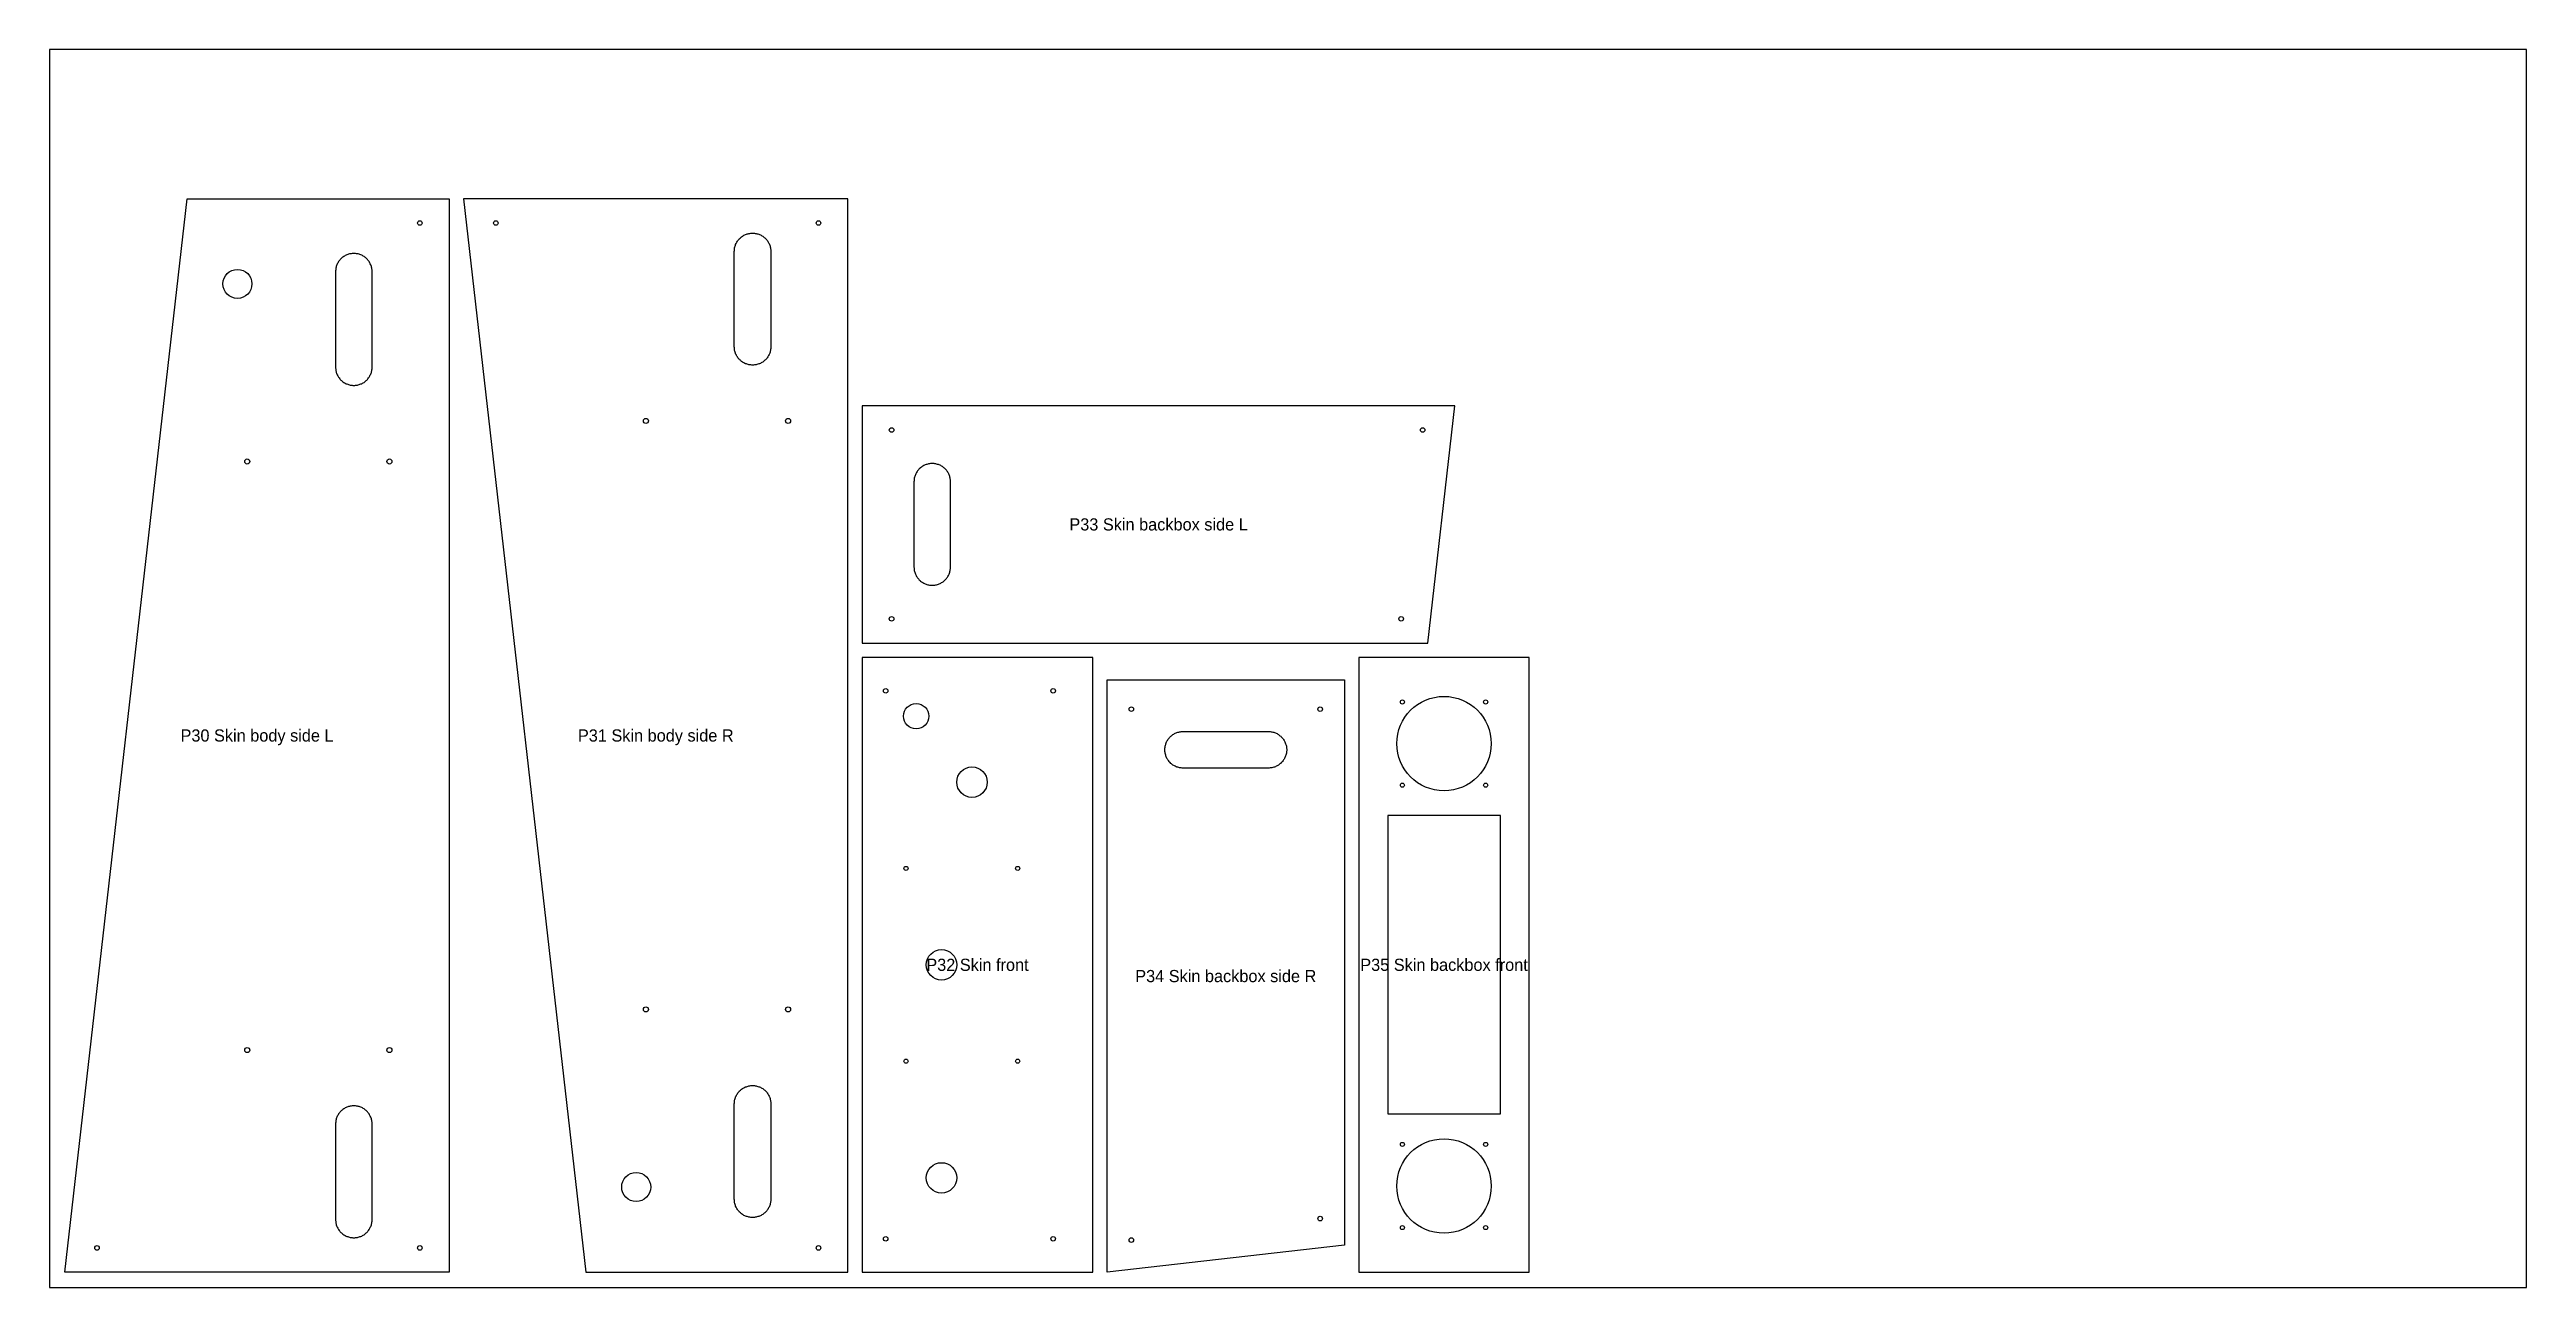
# Model space of a CAD drawing. Header units: millimetres. Extents: x 0 to 2440, y 0 to 1220.
import ezdxf
from ezdxf.enums import TextEntityAlignment as Align

# ---------------------------------------------------------------- set-up
doc = ezdxf.new("R2010")
doc.units = ezdxf.units.MM
for name, color, linetype in [('CUT_INSIDE', 5, 'Continuous'), ('CUT_OUTSIDE', 1, 'Continuous'), ('NOTES', 7, 'Continuous')]:
    doc.layers.add(name, color=color, linetype=linetype)

msp = doc.modelspace()

# ---------------------------------------------------------------- linework, layer by layer
at = {"layer": 'CUT_INSIDE'}
for points in [[(710.5, 927), (710.5, 926.1), (710.5, 925.2), (710.3, 924.4), (710.2, 923.5), (710, 922.6), (709.8, 921.8), (709.5, 920.9), (709.2, 920.1), (708.8, 919.3), (708.4, 918.5), (708, 917.7), (707.5, 917), (707, 916.3), (706.5, 915.6), (705.9, 914.9), (705.3, 914.3), (704.6, 913.7), (704, 913.1), (703.3, 912.5), (702.5, 912), (701.8, 911.6), (701, 911.1), (700.2, 910.7), (699.4, 910.4), (698.6, 910.1), (697.8, 909.8), (696.9, 909.5), (696.1, 909.3), (695.2, 909.2), (694.3, 909.1), (693.4, 909), (692.5, 909), (691.7, 909), (690.8, 909.1), (689.9, 909.2), (689, 909.3), (688.2, 909.5), (687.3, 909.8), (686.5, 910.1), (685.7, 910.4), (684.8, 910.7), (684.1, 911.1), (683.3, 911.6), (682.5, 912), (681.8, 912.5), (681.1, 913.1), (680.5, 913.7), (679.8, 914.3), (679.2, 914.9), (678.6, 915.6), (678.1, 916.3), (677.6, 917), (677.1, 917.7), (676.7, 918.5), (676.3, 919.3), (675.9, 920.1), (675.6, 920.9), (675.3, 921.8), (675.1, 922.6), (674.9, 923.5), (674.7, 924.4), (674.6, 925.2), (674.6, 926.1), (674.5, 927), (674.5, 1021), (674.6, 1021.9), (674.6, 1022.8), (674.7, 1023.6), (674.9, 1024.5), (675.1, 1025.4), (675.3, 1026.2), (675.6, 1027.1), (675.9, 1027.9), (676.3, 1028.7), (676.7, 1029.5), (677.1, 1030.3), (677.6, 1031), (678.1, 1031.7), (678.6, 1032.4), (679.2, 1033.1), (679.8, 1033.7), (680.5, 1034.3), (681.1, 1034.9), (681.8, 1035.5), (682.5, 1036), (683.3, 1036.4), (684.1, 1036.9), (684.8, 1037.3), (685.7, 1037.6), (686.5, 1037.9), (687.3, 1038.2), (688.2, 1038.5), (689, 1038.7), (689.9, 1038.8), (690.8, 1038.9), (691.7, 1039), (692.5, 1039), (693.4, 1039), (694.3, 1038.9), (695.2, 1038.8), (696.1, 1038.7), (696.9, 1038.5), (697.8, 1038.2), (698.6, 1037.9), (699.4, 1037.6), (700.2, 1037.3), (701, 1036.9), (701.8, 1036.4), (702.5, 1036), (703.3, 1035.5), (704, 1034.9), (704.6, 1034.3), (705.3, 1033.7), (705.9, 1033.1), (706.5, 1032.4), (707, 1031.7), (707.5, 1031), (708, 1030.3), (708.4, 1029.5), (708.8, 1028.7), (709.2, 1027.9), (709.5, 1027.1), (709.8, 1026.2), (710, 1025.4), (710.2, 1024.5), (710.3, 1023.6), (710.5, 1022.8), (710.5, 1021.9), (710.5, 1021), (710.5, 927)], [(317.8, 1001), (317.8, 1001.9), (317.7, 1002.8), (317.6, 1003.6), (317.4, 1004.5), (317.2, 1005.4), (317, 1006.2), (316.7, 1007.1), (316.4, 1007.9), (316, 1008.7), (315.6, 1009.5), (315.2, 1010.3), (314.7, 1011), (314.2, 1011.7), (313.7, 1012.4), (313.1, 1013.1), (312.5, 1013.7), (311.9, 1014.3), (311.2, 1014.9), (310.5, 1015.5), (309.8, 1016), (309, 1016.4), (308.3, 1016.9), (307.5, 1017.3), (306.7, 1017.6), (305.8, 1017.9), (305, 1018.2), (304.1, 1018.5), (303.3, 1018.7), (302.4, 1018.8), (301.5, 1018.9), (300.7, 1019), (299.8, 1019), (298.9, 1019), (298, 1018.9), (297.1, 1018.8), (296.3, 1018.7), (295.4, 1018.5), (294.5, 1018.2), (293.7, 1017.9), (292.9, 1017.6), (292.1, 1017.3), (291.3, 1016.9), (290.5, 1016.4), (289.8, 1016), (289, 1015.5), (288.4, 1014.9), (287.7, 1014.3), (287, 1013.7), (286.4, 1013.1), (285.9, 1012.4), (285.3, 1011.7), (284.8, 1011), (284.3, 1010.3), (283.9, 1009.5), (283.5, 1008.7), (283.1, 1007.9), (282.8, 1007.1), (282.5, 1006.2), (282.3, 1005.4), (282.1, 1004.5), (282, 1003.6), (281.9, 1002.8), (281.8, 1001.9), (281.8, 1001), (281.8, 907), (281.8, 906.1), (281.9, 905.2), (282, 904.4), (282.1, 903.5), (282.3, 902.6), (282.5, 901.8), (282.8, 900.9), (283.1, 900.1), (283.5, 899.3), (283.9, 898.5), (284.3, 897.7), (284.8, 897), (285.3, 896.3), (285.9, 895.6), (286.4, 894.9), (287, 894.3), (287.7, 893.7), (288.4, 893.1), (289, 892.5), (289.8, 892), (290.5, 891.6), (291.3, 891.1), (292.1, 890.7), (292.9, 890.4), (293.7, 890.1), (294.5, 889.8), (295.4, 889.5), (296.3, 889.3), (297.1, 889.2), (298, 889.1), (298.9, 889), (299.8, 889), (300.7, 889), (301.5, 889.1), (302.4, 889.2), (303.3, 889.3), (304.1, 889.5), (305, 889.8), (305.8, 890.1), (306.7, 890.4), (307.5, 890.7), (308.3, 891.1), (309, 891.6), (309.8, 892), (310.5, 892.5), (311.2, 893.1), (311.9, 893.7), (312.5, 894.3), (313.1, 894.9), (313.7, 895.6), (314.2, 896.3), (314.7, 897), (315.2, 897.7), (315.6, 898.5), (316, 899.3), (316.4, 900.1), (316.7, 900.9), (317, 901.8), (317.2, 902.6), (317.4, 903.5), (317.6, 904.4), (317.7, 905.2), (317.8, 906.1), (317.8, 907), (317.8, 1001)], [(887.5, 794), (887.5, 794.9), (887.5, 795.8), (887.3, 796.6), (887.2, 797.5), (887, 798.4), (886.8, 799.2), (886.5, 800.1), (886.2, 800.9), (885.8, 801.7), (885.4, 802.5), (885, 803.3), (884.5, 804), (884, 804.7), (883.5, 805.4), (882.9, 806.1), (882.3, 806.7), (881.6, 807.3), (881, 807.9), (880.3, 808.5), (879.5, 809), (878.8, 809.4), (878, 809.9), (877.2, 810.3), (876.4, 810.6), (875.6, 810.9), (874.8, 811.2), (873.9, 811.5), (873.1, 811.7), (872.2, 811.8), (871.3, 811.9), (870.4, 812), (869.5, 812), (868.7, 812), (867.8, 811.9), (866.9, 811.8), (866, 811.7), (865.2, 811.5), (864.3, 811.2), (863.5, 810.9), (862.7, 810.6), (861.8, 810.3), (861.1, 809.9), (860.3, 809.4), (859.5, 809), (858.8, 808.5), (858.1, 807.9), (857.5, 807.3), (856.8, 806.7), (856.2, 806.1), (855.6, 805.4), (855.1, 804.7), (854.6, 804), (854.1, 803.3), (853.7, 802.5), (853.3, 801.7), (852.9, 800.9), (852.6, 800.1), (852.3, 799.2), (852.1, 798.4), (851.9, 797.5), (851.7, 796.6), (851.6, 795.8), (851.6, 794.9), (851.5, 794), (851.5, 710), (851.6, 709.1), (851.6, 708.2), (851.7, 707.4), (851.9, 706.5), (852.1, 705.6), (852.3, 704.8), (852.6, 703.9), (852.9, 703.1), (853.3, 702.3), (853.7, 701.5), (854.1, 700.7), (854.6, 700), (855.1, 699.3), (855.6, 698.6), (856.2, 697.9), (856.8, 697.3), (857.5, 696.7), (858.1, 696.1), (858.8, 695.5), (859.5, 695), (860.3, 694.6), (861.1, 694.1), (861.8, 693.7), (862.7, 693.4), (863.5, 693.1), (864.3, 692.8), (865.2, 692.5), (866, 692.3), (866.9, 692.2), (867.8, 692.1), (868.7, 692), (869.5, 692), (870.4, 692), (871.3, 692.1), (872.2, 692.2), (873.1, 692.3), (873.9, 692.5), (874.8, 692.8), (875.6, 693.1), (876.4, 693.4), (877.2, 693.7), (878, 694.1), (878.8, 694.6), (879.5, 695), (880.3, 695.5), (881, 696.1), (881.6, 696.7), (882.3, 697.3), (882.9, 697.9), (883.5, 698.6), (884, 699.3), (884.5, 700), (885, 700.7), (885.4, 701.5), (885.8, 702.3), (886.2, 703.1), (886.5, 703.9), (886.8, 704.8), (887, 705.6), (887.2, 706.5), (887.3, 707.4), (887.5, 708.2), (887.5, 709.1), (887.5, 710), (887.5, 794)], [(1116.7, 511.9), (1115.8, 511.9), (1114.9, 512), (1114.1, 512.1), (1113.2, 512.2), (1112.3, 512.4), (1111.5, 512.7), (1110.6, 512.9), (1109.8, 513.2), (1109, 513.6), (1108.2, 514), (1107.5, 514.4), (1106.7, 514.9), (1106, 515.4), (1105.3, 516), (1104.6, 516.5), (1104, 517.2), (1103.4, 517.8), (1102.8, 518.5), (1102.3, 519.2), (1101.7, 519.9), (1101.3, 520.6), (1100.8, 521.4), (1100.4, 522.2), (1100.1, 523), (1099.8, 523.8), (1099.5, 524.7), (1099.3, 525.5), (1099.1, 526.4), (1098.9, 527.2), (1098.8, 528.1), (1098.7, 529), (1098.7, 529.9), (1098.7, 530.8), (1098.8, 531.6), (1098.9, 532.5), (1099.1, 533.4), (1099.3, 534.3), (1099.5, 535.1), (1099.8, 535.9), (1100.1, 536.8), (1100.4, 537.6), (1100.8, 538.4), (1101.3, 539.1), (1101.7, 539.9), (1102.3, 540.6), (1102.8, 541.3), (1103.4, 542), (1104, 542.6), (1104.6, 543.2), (1105.3, 543.8), (1106, 544.3), (1106.7, 544.8), (1107.5, 545.3), (1108.2, 545.8), (1109, 546.2), (1109.8, 546.5), (1110.6, 546.8), (1111.5, 547.1), (1112.3, 547.3), (1113.2, 547.5), (1114.1, 547.7), (1114.9, 547.8), (1115.8, 547.9), (1116.7, 547.9), (1200.7, 547.9), (1201.6, 547.9), (1202.5, 547.8), (1203.4, 547.7), (1204.2, 547.5), (1205.1, 547.3), (1205.9, 547.1), (1206.8, 546.8), (1207.6, 546.5), (1208.4, 546.2), (1209.2, 545.8), (1210, 545.3), (1210.7, 544.8), (1211.4, 544.3), (1212.1, 543.8), (1212.8, 543.2), (1213.4, 542.6), (1214, 542), (1214.6, 541.3), (1215.2, 540.6), (1215.7, 539.9), (1216.1, 539.1), (1216.6, 538.4), (1217, 537.6), (1217.3, 536.8), (1217.7, 535.9), (1217.9, 535.1), (1218.2, 534.3), (1218.4, 533.4), (1218.5, 532.5), (1218.6, 531.6), (1218.7, 530.8), (1218.7, 529.9), (1218.7, 529), (1218.6, 528.1), (1218.5, 527.2), (1218.4, 526.4), (1218.2, 525.5), (1217.9, 524.7), (1217.7, 523.8), (1217.3, 523), (1217, 522.2), (1216.6, 521.4), (1216.1, 520.6), (1215.7, 519.9), (1215.2, 519.2), (1214.6, 518.5), (1214, 517.8), (1213.4, 517.2), (1212.8, 516.5), (1212.1, 516), (1211.4, 515.4), (1210.7, 514.9), (1210, 514.4), (1209.2, 514), (1208.4, 513.6), (1207.6, 513.2), (1206.8, 512.9), (1205.9, 512.7), (1205.1, 512.4), (1204.2, 512.2), (1203.4, 512.1), (1202.5, 512), (1201.6, 511.9), (1200.7, 511.9), (1116.7, 511.9)], [(1429.2, 465), (1318.2, 465), (1318.2, 171), (1429.2, 171), (1429.2, 465)], [(710.5, 87), (710.5, 86.1), (710.5, 85.2), (710.3, 84.4), (710.2, 83.5), (710, 82.6), (709.8, 81.8), (709.5, 80.9), (709.2, 80.1), (708.8, 79.3), (708.4, 78.5), (708, 77.7), (707.5, 77), (707, 76.3), (706.5, 75.6), (705.9, 74.9), (705.3, 74.3), (704.6, 73.7), (704, 73.1), (703.3, 72.5), (702.5, 72), (701.8, 71.6), (701, 71.1), (700.2, 70.7), (699.4, 70.4), (698.6, 70.1), (697.8, 69.8), (696.9, 69.5), (696.1, 69.3), (695.2, 69.2), (694.3, 69.1), (693.4, 69), (692.5, 69), (691.7, 69), (690.8, 69.1), (689.9, 69.2), (689, 69.3), (688.2, 69.5), (687.3, 69.8), (686.5, 70.1), (685.7, 70.4), (684.8, 70.7), (684.1, 71.1), (683.3, 71.6), (682.5, 72), (681.8, 72.5), (681.1, 73.1), (680.5, 73.7), (679.8, 74.3), (679.2, 74.9), (678.6, 75.6), (678.1, 76.3), (677.6, 77), (677.1, 77.7), (676.7, 78.5), (676.3, 79.3), (675.9, 80.1), (675.6, 80.9), (675.3, 81.8), (675.1, 82.6), (674.9, 83.5), (674.7, 84.4), (674.6, 85.2), (674.6, 86.1), (674.5, 87), (674.5, 181), (674.6, 181.9), (674.6, 182.8), (674.7, 183.6), (674.9, 184.5), (675.1, 185.4), (675.3, 186.2), (675.6, 187.1), (675.9, 187.9), (676.3, 188.7), (676.7, 189.5), (677.1, 190.3), (677.6, 191), (678.1, 191.7), (678.6, 192.4), (679.2, 193.1), (679.8, 193.7), (680.5, 194.3), (681.1, 194.9), (681.8, 195.5), (682.5, 196), (683.3, 196.4), (684.1, 196.9), (684.8, 197.3), (685.7, 197.6), (686.5, 197.9), (687.3, 198.2), (688.2, 198.5), (689, 198.7), (689.9, 198.8), (690.8, 198.9), (691.7, 199), (692.5, 199), (693.4, 199), (694.3, 198.9), (695.2, 198.8), (696.1, 198.7), (696.9, 198.5), (697.8, 198.2), (698.6, 197.9), (699.4, 197.6), (700.2, 197.3), (701, 196.9), (701.8, 196.4), (702.5, 196), (703.3, 195.5), (704, 194.9), (704.6, 194.3), (705.3, 193.7), (705.9, 193.1), (706.5, 192.4), (707, 191.7), (707.5, 191), (708, 190.3), (708.4, 189.5), (708.8, 188.7), (709.2, 187.9), (709.5, 187.1), (709.8, 186.2), (710, 185.4), (710.2, 184.5), (710.3, 183.6), (710.5, 182.8), (710.5, 181.9), (710.5, 181), (710.5, 87)], [(317.8, 161), (317.8, 161.9), (317.7, 162.8), (317.6, 163.6), (317.4, 164.5), (317.2, 165.4), (317, 166.2), (316.7, 167.1), (316.4, 167.9), (316, 168.7), (315.6, 169.5), (315.2, 170.3), (314.7, 171), (314.2, 171.7), (313.7, 172.4), (313.1, 173.1), (312.5, 173.7), (311.9, 174.3), (311.2, 174.9), (310.5, 175.5), (309.8, 176), (309, 176.4), (308.3, 176.9), (307.5, 177.3), (306.7, 177.6), (305.8, 177.9), (305, 178.2), (304.1, 178.5), (303.3, 178.7), (302.4, 178.8), (301.5, 178.9), (300.7, 179), (299.8, 179), (298.9, 179), (298, 178.9), (297.1, 178.8), (296.3, 178.7), (295.4, 178.5), (294.5, 178.2), (293.7, 177.9), (292.9, 177.6), (292.1, 177.3), (291.3, 176.9), (290.5, 176.4), (289.8, 176), (289, 175.5), (288.4, 174.9), (287.7, 174.3), (287, 173.7), (286.4, 173.1), (285.9, 172.4), (285.3, 171.7), (284.8, 171), (284.3, 170.3), (283.9, 169.5), (283.5, 168.7), (283.1, 167.9), (282.8, 167.1), (282.5, 166.2), (282.3, 165.4), (282.1, 164.5), (282, 163.6), (281.9, 162.8), (281.8, 161.9), (281.8, 161), (281.8, 67), (281.8, 66.1), (281.9, 65.2), (282, 64.4), (282.1, 63.5), (282.3, 62.6), (282.5, 61.8), (282.8, 60.9), (283.1, 60.1), (283.5, 59.3), (283.9, 58.5), (284.3, 57.7), (284.8, 57), (285.3, 56.3), (285.9, 55.6), (286.4, 54.9), (287, 54.3), (287.7, 53.7), (288.4, 53.1), (289, 52.5), (289.8, 52), (290.5, 51.6), (291.3, 51.1), (292.1, 50.7), (292.9, 50.4), (293.7, 50.1), (294.5, 49.8), (295.4, 49.5), (296.3, 49.3), (297.1, 49.2), (298, 49.1), (298.9, 49), (299.8, 49), (300.7, 49), (301.5, 49.1), (302.4, 49.2), (303.3, 49.3), (304.1, 49.5), (305, 49.8), (305.8, 50.1), (306.7, 50.4), (307.5, 50.7), (308.3, 51.1), (309, 51.6), (309.8, 52), (310.5, 52.5), (311.2, 53.1), (311.9, 53.7), (312.5, 54.3), (313.1, 54.9), (313.7, 55.6), (314.2, 56.3), (314.7, 57), (315.2, 57.7), (315.6, 58.5), (316, 59.3), (316.4, 60.1), (316.7, 60.9), (317, 61.8), (317.2, 62.6), (317.4, 63.5), (317.6, 64.4), (317.7, 65.2), (317.8, 66.1), (317.8, 67), (317.8, 161)]]:
    msp.add_lwpolyline(points, close=True, dxfattribs=at)
for centre, radius in [((364.8, 1049), 2.25), ((439.6, 1049), 2.25), ((757.5, 1049), 2.25), ((185.1, 989), 14.3), ((587.5, 854), 2.5), ((727.5, 854), 2.5), ((829.5, 845), 2.25), ((1352.7, 845), 2.25), ((194.8, 814), 2.5), ((334.8, 814), 2.5), ((829.5, 659), 2.25), ((1331.5, 659), 2.25), ((823.7, 588), 2.25), ((988.7, 588), 2.25), ((853.7, 563), 12.5), ((1065.7, 569.9), 2.25), ((1251.7, 569.9), 2.25), ((1373.7, 536), 46.5), ((1332.7, 577), 2), ((1414.7, 577), 2), ((908.7, 498), 15), ((1332.7, 495), 2), ((1414.7, 495), 2), ((843.7, 413), 2), ((953.7, 413), 2), ((878.7, 318), 15), ((587.5, 274), 2.5), ((727.5, 274), 2.5), ((194.8, 234), 2.5), ((334.8, 234), 2.5), ((843.7, 223), 2), ((953.7, 223), 2), ((1373.7, 100), 46.5), ((878.7, 108), 15), ((1332.7, 141), 2), ((1414.7, 141), 2), ((577.9, 99), 14.3), ((823.7, 48), 2.25), ((988.7, 48), 2.25), ((1065.7, 46.7), 2.25), ((1251.7, 67.9), 2.25), ((1332.7, 59), 2), ((1414.7, 59), 2), ((46.8, 39), 2.25), ((364.8, 39), 2.25), ((757.5, 39), 2.25)]:
    msp.add_circle(centre, radius, dxfattribs=at)
at = {"layer": 'CUT_OUTSIDE'}
for points in [[(393.8, 1073), (393.8, 15), (15, 15), (135.7, 1073), (393.8, 1073)], [(786.5, 15), (786.5, 1073), (407.8, 1073), (528.4, 15), (786.5, 15)], [(1384.4, 869), (800.5, 869), (800.5, 635), (1357.8, 635), (1384.4, 869)], [(1027.7, 621), (800.5, 621), (800.5, 15), (1027.7, 15), (1027.7, 621)], [(1457.7, 621), (1289.7, 621), (1289.7, 15), (1457.7, 15), (1457.7, 621)], [(1041.7, 15), (1041.7, 598.9), (1275.7, 598.9), (1275.7, 41.7), (1041.7, 15)]]:
    msp.add_lwpolyline(points, close=True, dxfattribs=at)
at = {"layer": 'NOTES'}
msp.add_lwpolyline([(0, 0), (2440, 0), (2440, 1220), (0, 1220)], close=True, dxfattribs=at)

# ---------------------------------------------------------------- texts
for s, p in [('P33 Skin backbox side L', (1092.5, 752)), ('P30 Skin body side L', (204.4, 544)), ('P31 Skin body side R', (597.2, 544)), ('P32 Skin front', (914.1, 318)), ('P35 Skin backbox front', (1373.7, 318)), ('P34 Skin backbox side R', (1158.7, 306.9))]:
    msp.add_text(s, height=12, dxfattribs=at).set_placement(p, align=Align.MIDDLE_CENTER)

doc.saveas('drawing.dxf')
